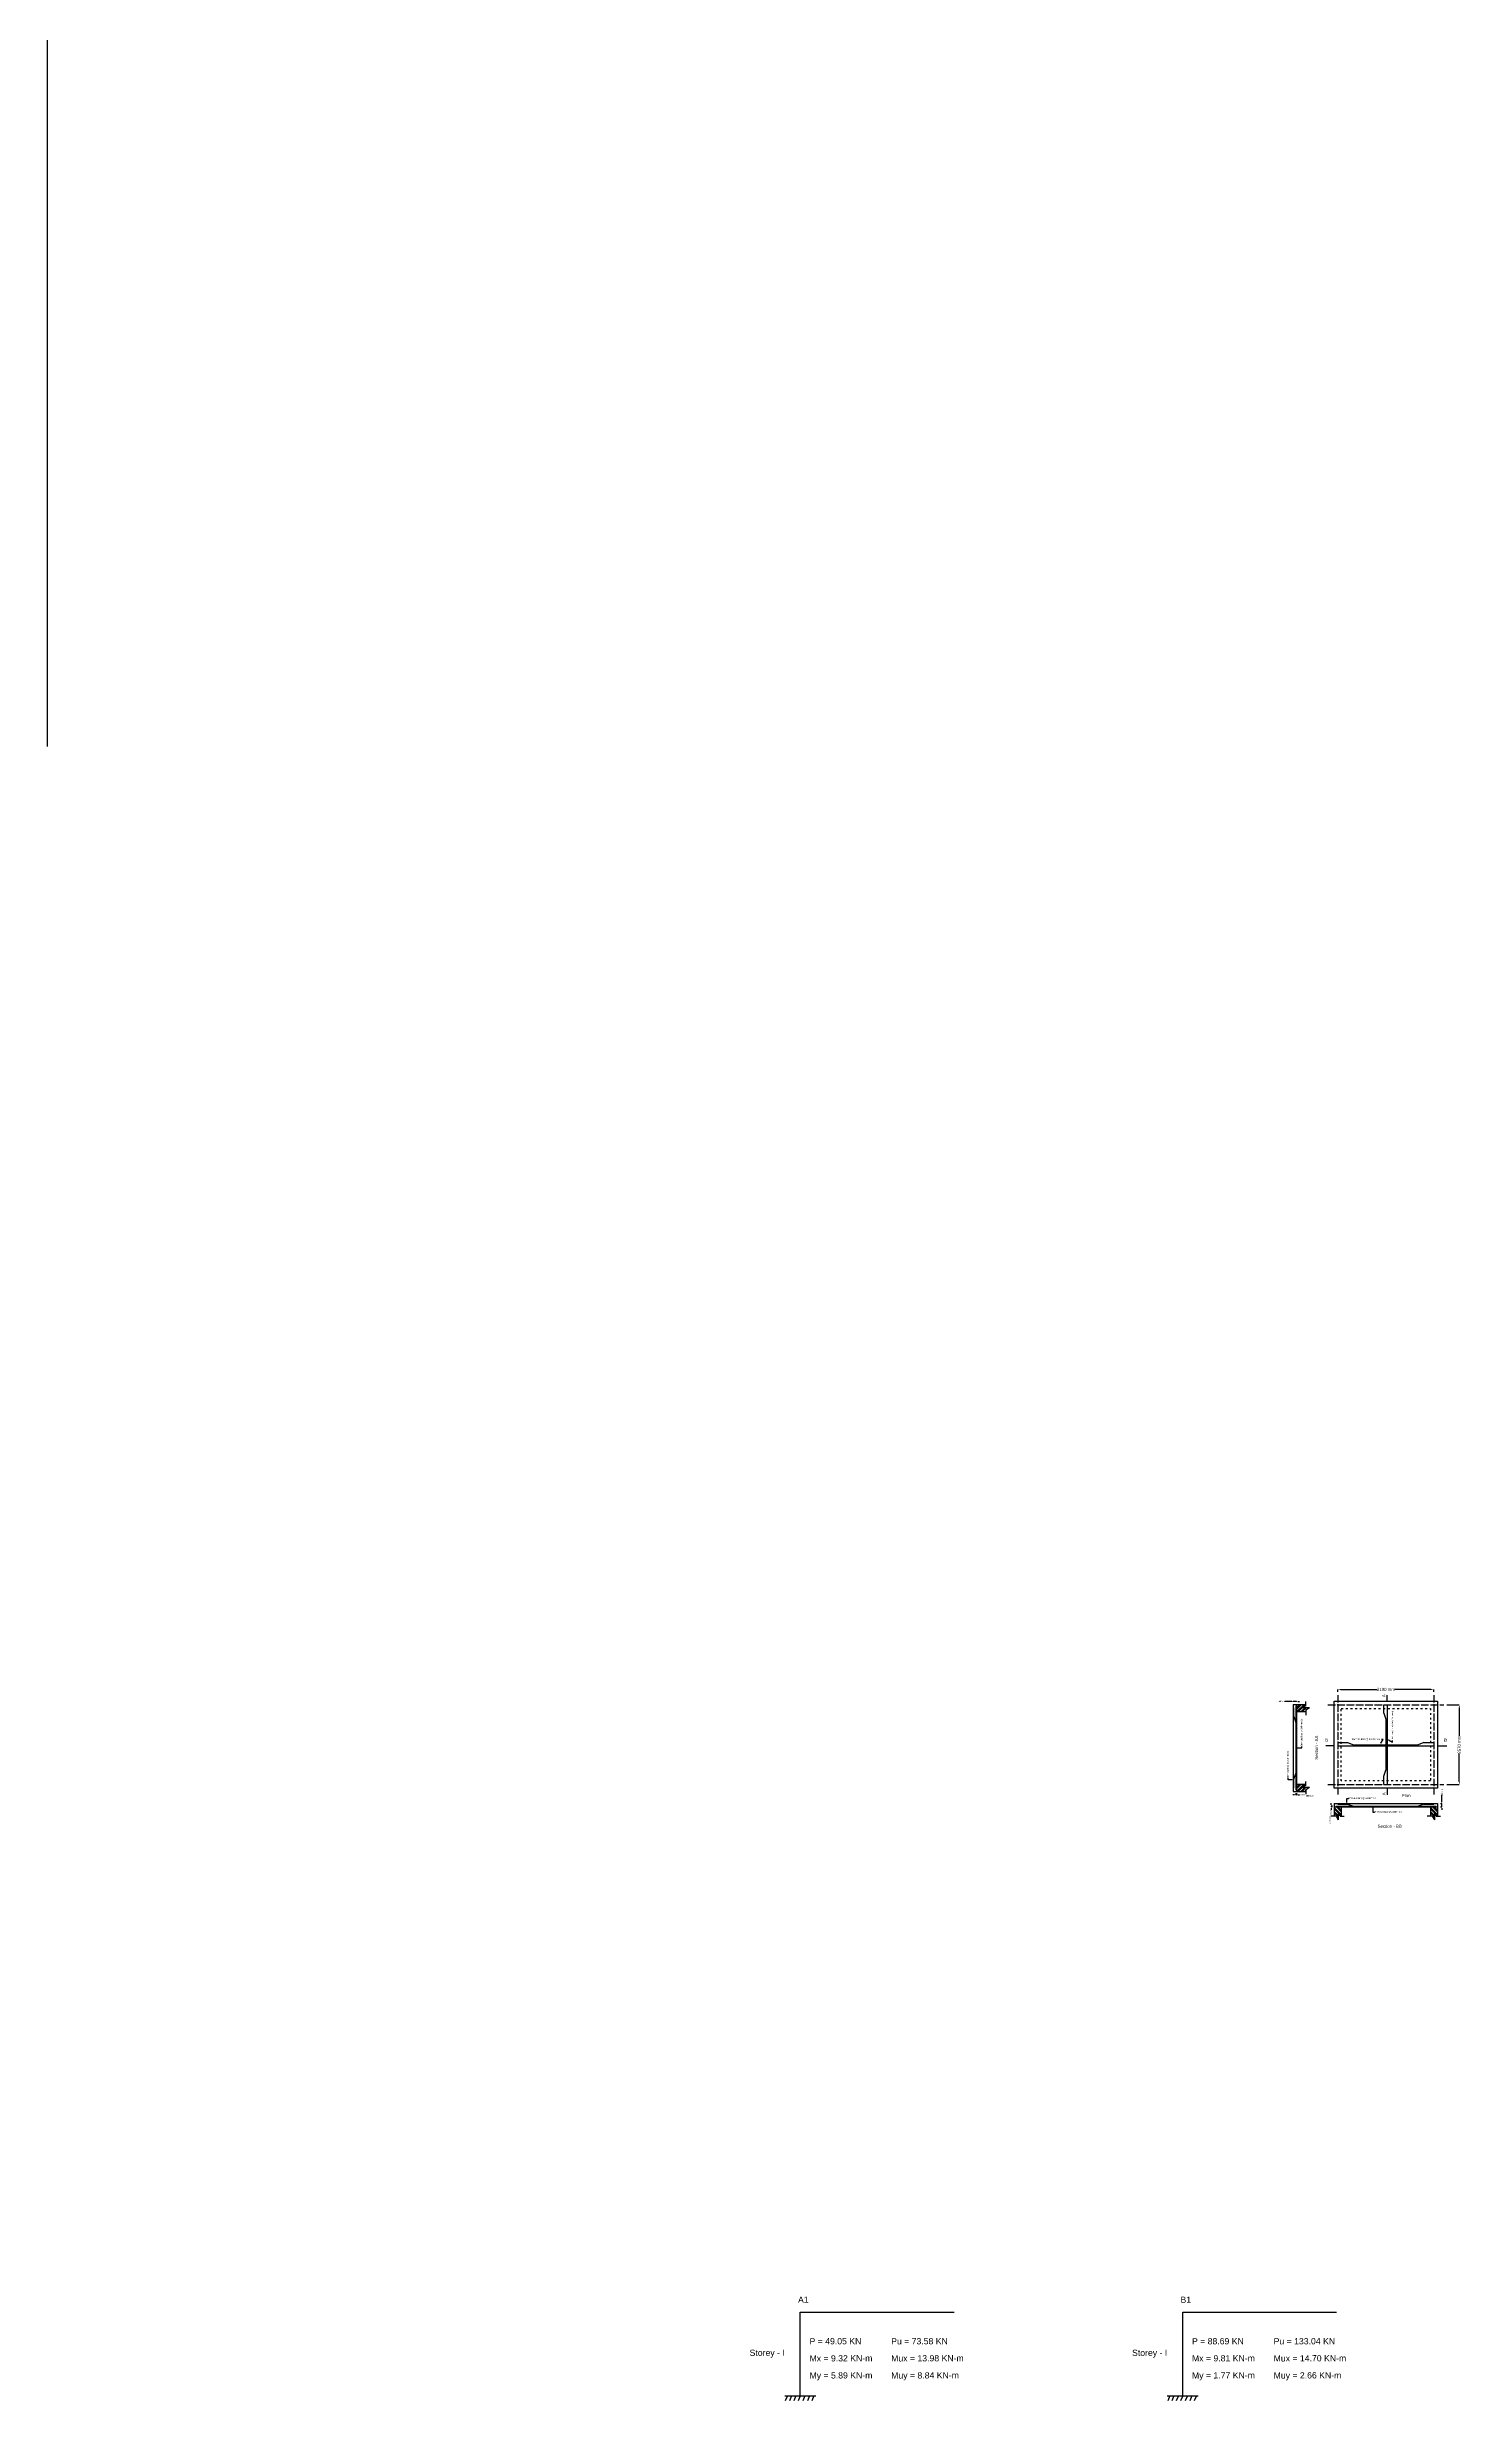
# Model space of a CAD drawing. Header units: millimetres. Extents: x 0 to 1679650, y -107560 to 692040.
# Drawn here: x 280420 to 326059, y 238350 to 314176 of the extents above; entities that cross this region are included whole.
import ezdxf
from ezdxf import colors
from ezdxf.entities.mleader import LeaderData, LeaderLine
from ezdxf.math import Vec2, Vec3

# ---------------------------------------------------------------- set-up
doc = ezdxf.new("R2010")
doc.units = ezdxf.units.MM
doc.linetypes.add('ACAD_ISO03W100', pattern=[30, 12, -18])
doc.linetypes.add('ACAD_ISO04W100', pattern=[30, 24, -3, 0, -3])
doc.styles.get("Standard").update_dxf_attribs({"font": 'arial.ttf'})
doc.dimstyles.new('ISO-25', dxfattribs={"dimtxt": 40, "dimasz": 50, "dimexe": 1.25, "dimexo": 100, "dimtad": 0, "dimdec": 0, "dimtxsty": 'Standard', "dimcen": 2.5, "dimadec": 0, "dimazin": 0, "dimtfac": 1, "dimtdec": 0, "dimtmove": 0, "dimatfit": 3, "dimfxl": 1, "dimarcsym": 0})

# ---------------------------------------------------------------- blocks, each defined once
blk = doc.blocks.new('*D187')
at = {"color": 0, "lineweight": -2, "transparency": 16777216}
for p, q in [((320598, 257876), (320548, 257876)), ((320648, 257926), (320648, 257875)), ((320648, 257876), (320663, 257876)), ((320663, 257926), (320663, 257875)), ((320713, 257876), (320763, 257876))]:
    blk.add_line(p, q, dxfattribs=at)
at = {"color": 0, "transparency": 16777216}
for points in [[(320598, 257884), (320598, 257868), (320648, 257876)], [(320713, 257884), (320713, 257868), (320663, 257876)]]:
    blk.add_solid(points, dxfattribs=at)
at = {"layer": 'Defpoints', "color": 0, "transparency": 16777216}
for p in [(320648, 258026), (320663, 258026), (320663, 257876)]:
    blk.add_point(p, dxfattribs=at)
at = {"color": 0, "lineweight": 30, "transparency": 16777216, "insert": (320845, 257876), "char_height": 40, "attachment_point": 5}
blk.add_mtext('15 mm ', dxfattribs=at)
blk = doc.blocks.new('*D188')
at = {"color": 0, "lineweight": -2, "transparency": 16777216}
for p, q in [((320513, 260886), (320290, 260886)), ((320563, 260886), (320563, 260887)), ((320663, 260886), (320563, 260886)), ((320663, 260886), (320663, 260887)), ((320713, 260886), (320763, 260886))]:
    blk.add_line(p, q, dxfattribs=at)
at = {"color": 0, "transparency": 16777216}
for points in [[(320513, 260894), (320513, 260878), (320563, 260886)], [(320713, 260894), (320713, 260878), (320663, 260886)]]:
    blk.add_solid(points, dxfattribs=at)
at = {"layer": 'Defpoints', "color": 0, "transparency": 16777216}
for p in [(320663, 260886), (320563, 260786), (320663, 260786)]:
    blk.add_point(p, dxfattribs=at)
at = {"color": 0, "lineweight": 30, "transparency": 16777216, "insert": (320193, 260886), "char_height": 40, "attachment_point": 5}
blk.add_mtext('100 mm', dxfattribs=at)
blk = doc.blocks.new('*D189')
at = {"color": 0, "lineweight": -2, "transparency": 16777216}
for p, q in [((321830, 257505), (321779, 257505)), ((321830, 257490), (321779, 257490)), ((321780, 257555), (321780, 257605)), ((321780, 257505), (321780, 257490)), ((321780, 257440), (321780, 257390))]:
    blk.add_line(p, q, dxfattribs=at)
at = {"color": 0, "transparency": 16777216}
for points in [[(321772, 257555), (321788, 257555), (321780, 257505)], [(321772, 257440), (321788, 257440), (321780, 257490)]]:
    blk.add_solid(points, dxfattribs=at)
at = {"layer": 'Defpoints', "color": 0, "transparency": 16777216}
for p in [(321780, 257490), (321930, 257505), (321930, 257490)]:
    blk.add_point(p, dxfattribs=at)
at = {"color": 0, "lineweight": 30, "transparency": 16777216, "insert": (321780, 257309), "char_height": 40, "attachment_point": 5, "rotation": 90}
blk.add_mtext('15 mm ', dxfattribs=at)
blk = doc.blocks.new('*D190')
at = {"color": 0, "lineweight": -2, "transparency": 16777216}
for p, q in [((325350, 257640), (325350, 257863)), ((325300, 257590), (325351, 257590)), ((325300, 257490), (325351, 257490)), ((325350, 257490), (325350, 257590)), ((325350, 257440), (325350, 257390))]:
    blk.add_line(p, q, dxfattribs=at)
at = {"color": 0, "transparency": 16777216}
for points in [[(325342, 257640), (325358, 257640), (325350, 257590)], [(325342, 257440), (325358, 257440), (325350, 257490)]]:
    blk.add_solid(points, dxfattribs=at)
at = {"layer": 'Defpoints', "color": 0, "transparency": 16777216}
for p in [(325200, 257590), (325200, 257490), (325350, 257490)]:
    blk.add_point(p, dxfattribs=at)
at = {"color": 0, "lineweight": 30, "transparency": 16777216, "insert": (325350, 257960), "char_height": 40, "attachment_point": 5, "rotation": 90}
blk.add_mtext('100 mm', dxfattribs=at)
blk = doc.blocks.new('*D191')
at = {"color": 0, "lineweight": -2, "transparency": 16777216}
for p, q in [((321995, 261190), (321995, 261271)), ((322095, 261270), (323261, 261270)), ((324995, 261270), (323829, 261270)), ((325095, 261190), (325095, 261271))]:
    blk.add_line(p, q, dxfattribs=at)
at = {"color": 0, "transparency": 16777216}
for points in [[(322095, 261287), (322095, 261253), (321995, 261270)], [(324995, 261287), (324995, 261253), (325095, 261270)]]:
    blk.add_solid(points, dxfattribs=at)
at = {"layer": 'Defpoints', "color": 0, "transparency": 16777216}
for p in [(321995, 261090), (325095, 261270), (325095, 261090)]:
    blk.add_point(p, dxfattribs=at)
at = {"color": 0, "lineweight": 30, "transparency": 16777216, "insert": (323545, 261270), "char_height": 100, "attachment_point": 5}
blk.add_mtext('3100 mm', dxfattribs=at)
blk = doc.blocks.new('*D192')
at = {"color": 0, "lineweight": -2, "transparency": 16777216}
for p, q in [((325510, 260775), (325911, 260775)), ((325910, 260675), (325910, 259775)), ((325910, 258305), (325910, 259205)), ((325510, 258205), (325911, 258205))]:
    blk.add_line(p, q, dxfattribs=at)
at = {"color": 0, "transparency": 16777216}
for points in [[(325893, 260675), (325927, 260675), (325910, 260775)], [(325893, 258305), (325927, 258305), (325910, 258205)]]:
    blk.add_solid(points, dxfattribs=at)
at = {"layer": 'Defpoints', "color": 0, "transparency": 16777216}
for p in [(325410, 260775), (325410, 258205), (325910, 258205)]:
    blk.add_point(p, dxfattribs=at)
at = {"color": 0, "lineweight": 30, "transparency": 16777216, "insert": (325910, 259490), "char_height": 100, "attachment_point": 5, "rotation": 90}
blk.add_mtext('2570 mm', dxfattribs=at)

msp = doc.modelspace()

# ---------------------------------------------------------------- hatches: boundary and pattern name
at = {"lineweight": 30}
h = msp.add_hatch(color=256, dxfattribs=at)
h.dxf.hatch_style = 1
h.paths.add_polyline_path([(320595.3, 260636, 1), (320575.3, 260636, 1)])
h = msp.add_hatch(color=256, dxfattribs=at)
h.dxf.hatch_style = 1
h.paths.add_polyline_path([(320595.3, 260426, 1), (320575.3, 260426, 1)])
h = msp.add_hatch(color=256, dxfattribs=at)
h.dxf.hatch_style = 1
h.paths.add_polyline_path([(320650.3, 260586, 1), (320630.3, 260586, 1)])
h = msp.add_hatch(color=256, dxfattribs=at)
h.dxf.hatch_style = 1
h.paths.add_polyline_path([(320650.3, 260346, 1), (320630.3, 260346, 1)])
h = msp.add_hatch(color=256, dxfattribs=at)
h.dxf.hatch_style = 1
h.paths.add_polyline_path([(320650.3, 260106, 1), (320630.3, 260106, 1)])
h = msp.add_hatch(dxfattribs=at)
h.set_pattern_fill('ANSI32', color=256, scale=10)
h.set_pattern_definition([(45, (-1676.54, 2586), (-67.35192, 67.35192), []), (45, (-1631.64, 2586), (-67.35192, 67.35192), [])])
h.paths.add_polyline_path([(320663.5, 260556), (320963.5, 260556), (320963.5, 260616), (321083.5, 260686), (320853.5, 260686), (320963.5, 260746), (320963.5, 260786), (320663.5, 260786)])
h.paths.add_polyline_path([(320663.5, 257986), (320963.5, 257986), (320963.5, 258046), (321083.5, 258116), (320853.5, 258116), (320963.5, 258176), (320963.5, 258216), (320663.5, 258216)])
h = msp.add_hatch(color=256, dxfattribs=at)
h.dxf.hatch_style = 1
h.paths.add_polyline_path([(320650.3, 259866, 1), (320630.3, 259866, 1)])
h = msp.add_hatch(color=256, dxfattribs=at)
h.dxf.hatch_style = 1
h.paths.add_polyline_path([(320650.3, 259626, 1), (320630.3, 259626, 1)])
h = msp.add_hatch(color=256, dxfattribs=at)
h.dxf.hatch_style = 1
h.paths.add_polyline_path([(320650.3, 259386, 1), (320630.3, 259386, 1)])
h = msp.add_hatch(color=256, dxfattribs=at)
h.dxf.hatch_style = 1
h.paths.add_polyline_path([(320650.3, 259146, 1), (320630.3, 259146, 1)])
h = msp.add_hatch(color=256, dxfattribs=at)
h.dxf.hatch_style = 1
h.paths.add_polyline_path([(320650.3, 258906, 1), (320630.3, 258906, 1)])
h = msp.add_hatch(color=256, dxfattribs=at)
h.dxf.hatch_style = 1
h.paths.add_polyline_path([(320650.3, 258666, 1), (320630.3, 258666, 1)])
h = msp.add_hatch(color=256, dxfattribs=at)
h.dxf.hatch_style = 1
h.paths.add_polyline_path([(320595.3, 258356, 1), (320575.3, 258356, 1)])
h = msp.add_hatch(color=256, dxfattribs=at)
h.dxf.hatch_style = 1
h.paths.add_polyline_path([(320595.3, 258146, 1), (320575.3, 258146, 1)])
h = msp.add_hatch(color=256, dxfattribs=at)
h.dxf.hatch_style = 1
h.paths.add_polyline_path([(320650.3, 258426, 1), (320630.3, 258426, 1)])
h = msp.add_hatch(color=256, dxfattribs=at)
h.dxf.hatch_style = 1
h.paths.add_polyline_path([(320650.3, 258186, 1), (320630.3, 258186, 1)])
h = msp.add_hatch(dxfattribs=at)
h.set_pattern_fill('ANSI32', color=256, scale=10, angle=-90)
h.set_pattern_definition([(315, (63910, 579830), (67.35192, 67.35192), []), (315, (63910, 579785.1), (67.35192, 67.35192), [])])
h.paths.add_polyline_path([(321880, 257490), (321880, 257190), (321940, 257190), (322010, 257070), (322010, 257300), (322070, 257190), (322110, 257190), (322110, 257490)])
h = msp.add_hatch(color=256, dxfattribs=at)
h.dxf.hatch_style = 1
h.paths.add_polyline_path([(322050, 257558.2, 1), (322050, 257578.2, 1)])
h = msp.add_hatch(color=256, dxfattribs=at)
h.dxf.hatch_style = 1
h.paths.add_polyline_path([(322080, 257503.2, 1), (322080, 257523.2, 1)])
h = msp.add_hatch(color=256, dxfattribs=at)
h.dxf.hatch_style = 1
h.paths.add_polyline_path([(322290, 257558.2, 1), (322290, 257578.2, 1)])
h = msp.add_hatch(color=256, dxfattribs=at)
h.dxf.hatch_style = 1
h.paths.add_polyline_path([(322290, 257503.2, 1), (322290, 257523.2, 1)])
h = msp.add_hatch(color=256, dxfattribs=at)
h.dxf.hatch_style = 1
h.paths.add_polyline_path([(322500, 257503.2, 1), (322500, 257523.2, 1)])
h = msp.add_hatch(color=256, dxfattribs=at)
h.dxf.hatch_style = 1
h.paths.add_polyline_path([(322710, 257503.2, 1), (322710, 257523.2, 1)])
h = msp.add_hatch(color=256, dxfattribs=at)
h.dxf.hatch_style = 1
h.paths.add_polyline_path([(322920, 257503.2, 1), (322920, 257523.2, 1)])
h = msp.add_hatch(color=256, dxfattribs=at)
h.dxf.hatch_style = 1
h.paths.add_polyline_path([(323130, 257503.2, 1), (323130, 257523.2, 1)])
h = msp.add_hatch(color=256, dxfattribs=at)
h.dxf.hatch_style = 1
h.paths.add_polyline_path([(323340, 257503.2, 1), (323340, 257523.2, 1)])
h = msp.add_hatch(color=256, dxfattribs=at)
h.dxf.hatch_style = 1
h.paths.add_polyline_path([(323550, 257503.2, 1), (323550, 257523.2, 1)])
h = msp.add_hatch(color=256, dxfattribs=at)
h.dxf.hatch_style = 1
h.paths.add_polyline_path([(323760, 257503.2, 1), (323760, 257523.2, 1)])
h = msp.add_hatch(color=256, dxfattribs=at)
h.dxf.hatch_style = 1
h.paths.add_polyline_path([(323970, 257503.2, 1), (323970, 257523.2, 1)])
h = msp.add_hatch(color=256, dxfattribs=at)
h.dxf.hatch_style = 1
h.paths.add_polyline_path([(324180, 257503.2, 1), (324180, 257523.2, 1)])
h = msp.add_hatch(color=256, dxfattribs=at)
h.dxf.hatch_style = 1
h.paths.add_polyline_path([(324390, 257503.2, 1), (324390, 257523.2, 1)])
h = msp.add_hatch(color=256, dxfattribs=at)
h.dxf.hatch_style = 1
h.paths.add_polyline_path([(324600, 257503.2, 1), (324600, 257523.2, 1)])
h = msp.add_hatch(color=256, dxfattribs=at)
h.dxf.hatch_style = 1
h.paths.add_polyline_path([(324800, 257558.2, 1), (324800, 257578.2, 1)])
h = msp.add_hatch(color=256, dxfattribs=at)
h.dxf.hatch_style = 1
h.paths.add_polyline_path([(324810, 257503.2, 1), (324810, 257523.2, 1)])
h = msp.add_hatch(dxfattribs=at)
h.set_pattern_fill('ANSI32', color=256, scale=10, angle=-90)
h.set_pattern_definition([(315, (67010, 579830), (67.35192, 67.35192), []), (315, (67010, 579785.1), (67.35192, 67.35192), [])])
h.paths.add_polyline_path([(324980, 257490), (324980, 257190), (325040, 257190), (325110, 257070), (325110, 257300), (325170, 257190), (325210, 257190), (325210, 257490)])
h = msp.add_hatch(color=256, dxfattribs=at)
h.dxf.hatch_style = 1
h.paths.add_polyline_path([(325020, 257503.2, 1), (325020, 257523.2, 1)])
h = msp.add_hatch(color=256, dxfattribs=at)
h.dxf.hatch_style = 1
h.paths.add_polyline_path([(325040, 257558.2, 1), (325040, 257578.2, 1)])

# ---------------------------------------------------------------- linework, layer by layer
for p, q in [((280420, 692040), (280420, 291640)), ((304680, 238510), (304680, 241210)), ((304680, 241210), (309640, 241210)), ((317000, 238510), (317000, 241210)), ((317000, 241210), (321960, 241210)), ((304180, 238510), (305180, 238510)), ((304270, 238510), (304200, 238350)), ((304400, 238510), (304330, 238350)), ((304540, 238510), (304470, 238350)), ((304680, 238510), (304610, 238350)), ((304830, 238510), (304760, 238350)), ((304980, 238510), (304910, 238350)), ((305120, 238510), (305050, 238350)), ((316500, 238510), (317500, 238510)), ((316590, 238510), (316520, 238350)), ((316720, 238510), (316650, 238350)), ((316860, 238510), (316790, 238350)), ((317000, 238510), (316930, 238350)), ((317150, 238510), (317080, 238350)), ((317300, 238510), (317230, 238350)), ((317440, 238510), (317370, 238350))]:
    msp.add_line(p, q)
for p, q in [((320963.5, 260746), (320963.5, 260876)), ((323590, 260890), (323590, 261090)), ((320563.5, 260786), (320563.5, 257986)), ((320563.5, 260786), (320663.5, 260786)), ((320578.5, 260396), (320578.5, 260676)), ((320578.5, 260396), (320648.5, 260206)), ((320648.5, 260746), (320648.5, 258026)), ((320663.5, 260786), (320663.5, 257986)), ((320663.5, 260786), (320963.5, 260786)), ((320663.5, 260556), (320963.5, 260556)), ((320963.5, 260746), (320853.5, 260686)), ((320853.5, 260686), (321083.5, 260686)), ((320963.5, 260616), (321083.5, 260686)), ((320963.5, 260616), (320963.5, 260446)), ((323475, 260500), (323475, 260775)), ((323475, 260500), (323545, 260310)), ((323545, 260310), (323545, 258670)), ((323585, 260775), (323585, 258205)), ((321880, 259450), (321610, 259450)), ((321995, 259560), (322310, 259560)), ((321995, 259450), (325095, 259450)), ((322310, 259560), (322500, 259490)), ((322500, 259490), (324580, 259490)), ((324770, 259560), (324580, 259490)), ((324770, 259560), (325095, 259560)), ((325210, 259450), (325510, 259450)), ((323475, 258480), (323545, 258670)), ((320563.5, 257986), (320663.5, 257986)), ((320578.5, 258376), (320648.5, 258566)), ((320578.5, 258096), (320578.5, 258376)), ((320663.5, 258216), (320963.5, 258216)), ((320663.5, 257986), (320963.5, 257986)), ((320963.5, 258176), (320853.5, 258116)), ((320853.5, 258116), (321083.5, 258116)), ((320963.5, 258176), (320963.5, 258306)), ((320963.5, 258046), (321083.5, 258116)), ((320963.5, 258046), (320963.5, 257896)), ((323475, 258205), (323475, 258480)), ((323590, 258090), (323590, 257870)), ((321940, 257190), (321770, 257190)), ((321880, 257590), (325210, 257590)), ((321880, 257590), (321880, 257490)), ((321880, 257490), (325210, 257490)), ((321880, 257490), (321880, 257190)), ((321930, 257505), (325160, 257505)), ((321940, 257190), (322010, 257070)), ((322000, 257575), (322310, 257575)), ((322010, 257300), (322010, 257070)), ((322070, 257190), (322010, 257300)), ((322070, 257190), (322200, 257190)), ((322110, 257490), (322110, 257190)), ((322310, 257575), (322500, 257505)), ((324770, 257575), (324580, 257505)), ((324770, 257575), (325090, 257575)), ((325040, 257190), (324870, 257190)), ((324980, 257490), (324980, 257190)), ((325040, 257190), (325110, 257070)), ((325110, 257300), (325110, 257070)), ((325170, 257190), (325110, 257300)), ((325170, 257190), (325300, 257190)), ((325210, 257590), (325210, 257490)), ((325210, 257490), (325210, 257190))]:
    msp.add_line(p, q, dxfattribs=at)
at = {"linetype": 'ACAD_ISO04W100', "lineweight": 30, "ltscale": 10}
for p, q in [((321995, 261090), (321995, 257890)), ((325095, 261090), (325095, 257890)), ((321680, 260775), (325410, 260775)), ((321680, 258205), (325410, 258205))]:
    msp.add_line(p, q, dxfattribs=at)
at = {"lineweight": 30}
msp.add_lwpolyline([(325210, 260890), (325210, 258090), (321880, 258090), (321880, 260890)], close=True, dxfattribs=at)
at = {"linetype": 'ACAD_ISO03W100', "lineweight": 30, "ltscale": 5}
msp.add_lwpolyline([(324980, 260660), (324980, 258320), (322110, 258320), (322110, 260660)], close=True, dxfattribs=at)

# ---------------------------------------------------------------- texts
at = {"lineweight": 30}
for s, height, rotation, p in [('A', 100, 90.175557, (323530, 261020)), ('Section - AA', 100, 90.175557, (321363.5, 259006)), ('B', 100, 0.175557, (321590, 259590)), ('B', 100, 0.175557, (325420, 259590)), ('COVER', 50, 180.175557, (321213.5, 257866)), ('A', 100, 90.175557, (323530, 257860)), ('Plan', 100, 0.175557, (324060, 257800)), ('COVER', 50, 90.175557, (321770, 256940)), ('Section - BB', 100, 0.175557, (323280, 256810))]:
    msp.add_text(s, height=height, rotation=rotation, dxfattribs=at).set_placement(p)
for s, p in [('A1', (304610, 241510)), ('B1', (316930, 241510)), ('P = 49.05 KN', (304980, 240170)), ('Pu = 73.58 KN', (307610, 240170)), ('P = 88.69 KN', (317300, 240170)), ('Pu = 133.04 KN', (319930, 240170)), ('Storey - I', (303050, 239800)), ('Mx = 9.32 KN-m', (304980, 239620)), ('Mux = 13.98 KN-m', (307610, 239620)), ('Storey - I', (315370, 239800)), ('Mx = 9.81 KN-m', (317300, 239620)), ('Mux = 14.70 KN-m', (319930, 239620)), ('My = 5.89 KN-m', (304980, 239070)), ('Muy = 8.84 KN-m', (307610, 239070)), ('My = 1.77 KN-m', (317300, 239070)), ('Muy = 2.66 KN-m', (319930, 239070))]:
    msp.add_text(s, height=200, rotation=0.175557).set_placement(p)

# ---------------------------------------------------------------- dimensions: what is measured, and where the dimension line sits
for base, p1, p2, angle, picture, middle in [((320663.5, 260886), (320563.5, 260786), (320663.5, 260786), 180, '*D188', (320193.5, 260886)), ((325350, 257490), (325200, 257590), (325200, 257490), 90, '*D190', (325350, 257960))]:
    dim = msp.add_linear_dim(base=base, p1=p1, p2=p2, angle=angle, text='<> mm', dimstyle='ISO-25', dxfattribs=at)
    dim.commit()
    dim.dimension.update_dxf_attribs({"geometry": picture, "text_midpoint": middle, "dimtype": 160})
dim = msp.add_linear_dim(base=(325095, 261270), p1=(321995, 261090), p2=(325095, 261090), text='<> mm', dimstyle='ISO-25', override={"dimtxt": 100, "dimasz": 100}, dxfattribs=at)
dim.commit()
dim.dimension.update_dxf_attribs({"geometry": '*D191', "text_midpoint": (323545, 261270)})
dim = msp.add_linear_dim(base=(325910, 258205), p1=(325410, 260775), p2=(325410, 258205), angle=90, text='<> mm', dimstyle='ISO-25', override={"dimtxt": 100, "dimasz": 100}, dxfattribs=at)
dim.commit()
dim.dimension.update_dxf_attribs({"geometry": '*D192', "text_midpoint": (325910, 259490)})
for base, p1, p2, angle, picture, middle in [((320663.5, 257876), (320648.5, 258026), (320663.5, 258026), 180, '*D187', (320844.6, 257876)), ((321780, 257490), (321930, 257505), (321930, 257490), 90, '*D189', (321780, 257308.8))]:
    dim = msp.add_linear_dim(base=base, p1=p1, p2=p2, angle=angle, text='<> mm ', dimstyle='ISO-25', dxfattribs=at)
    dim.commit()
    dim.dimension.update_dxf_attribs({"geometry": picture, "text_midpoint": middle})

# ---------------------------------------------------------------- leaders
ml = msp.add_multileader_mtext('Standard', dxfattribs=at)
ml.set_content('8mm dia Bars @ 240mm c/c  ', color=256)
ml.set_leader_properties()
ml.build(insert=Vec2(0, 0))
ml.multileader.update_dxf_attribs({"dogleg_length": 50, "arrow_head_size": 50})
ctx = ml.context
ctx.base_point, ctx.char_height, ctx.arrow_head_size, ctx.plane_origin, ctx.plane_x_axis, ctx.plane_y_axis = Vec3(320833.5, 259436), 50, 50, Vec3(320648.5, 259386), Vec3(0, 1), Vec3(-1, 0)
notes = []
notes.append((ctx, [(0, (1, 1, 0), (320833.5, 259386), (0, 1), 50, [(0, [(320648.5, 259386)], 0, [])])]))
ctx.mtext.insert, ctx.mtext.text_direction, ctx.mtext.rotation, ctx.mtext.flow_direction = Vec3(320801.1, 259438), Vec3(0, 1), 1.5707963, 5
ml = msp.add_multileader_mtext('Standard', dxfattribs=at)
ml.set_content('8mm dia Bars @ 210 mm c/c', color=256)
ml.set_leader_properties()
ml.build(insert=Vec2(0, 0))
ml.multileader.update_dxf_attribs({"text_left_attachment_type": 0, "dogleg_length": 50, "arrow_head_size": 50})
ctx = ml.context
ctx.base_point, ctx.char_height, ctx.arrow_head_size, ctx.landing_gap_size, ctx.plane_origin, ctx.plane_x_axis, ctx.plane_y_axis = Vec3(323787.3, 260622.1), 50, 50, 50, Vec3(323585, 259670), Vec3(0, -1), Vec3(1, 0)
ctx.left_attachment, ctx.text_align_type = 0, 2
notes.append((ctx, [(0, (1, 1, 0), (323755, 259574), (0, 1), 50, [(0, [(323585, 259670)], 0, [])])]))
ctx.mtext.insert, ctx.mtext.text_direction, ctx.mtext.rotation, ctx.mtext.alignment, ctx.mtext.flow_direction = Vec3(323787.3, 259674), Vec3(0, -1), 4.712389, 3, 5
ml = msp.add_multileader_mtext('Standard', dxfattribs=at)
ml.set_content('8mm dia Bars @ 210 mm c/c', color=256)
ml.set_leader_properties()
ml.build(insert=Vec2(0, 0))
ml.multileader.update_dxf_attribs({"text_left_attachment_type": 0, "dogleg_length": 50, "arrow_head_size": 50})
ctx = ml.context
ctx.base_point, ctx.char_height, ctx.arrow_head_size, ctx.landing_gap_size, ctx.plane_origin = Vec3(322407.9, 259692.3), 50, 50, 50, Vec3(323360, 259490)
ctx.left_attachment, ctx.text_align_type = 0, 2
notes.append((ctx, [(0, (1, 1, 0), (323456, 259660), (-1, 0), 50, [(0, [(323360, 259490)], 0, [])])]))
ctx.mtext.insert, ctx.mtext.alignment, ctx.mtext.flow_direction = Vec3(323356, 259692.3), 3, 5
ml = msp.add_multileader_mtext('Standard', dxfattribs=at)
ml.set_content('8mm dia Bars @ 210mm c/c  ', color=256)
ml.set_leader_properties()
ml.build(insert=Vec2(0, 0))
ml.multileader.update_dxf_attribs({"dogleg_length": 50, "arrow_head_size": 50})
ctx = ml.context
ctx.base_point, ctx.char_height, ctx.arrow_head_size, ctx.plane_origin, ctx.plane_x_axis, ctx.plane_y_axis = Vec3(320393.5, 258406), 50, 50, Vec3(320578.5, 258356), Vec3(0, 1), Vec3(-1, 0)
notes.append((ctx, [(0, (1, 1, 0), (320393.5, 258356), (0, 1), 50, [(0, [(320578.5, 258356)], 0, [])])]))
ctx.mtext.insert, ctx.mtext.text_direction, ctx.mtext.rotation, ctx.mtext.flow_direction = Vec3(320361.1, 258408), Vec3(0, 1), 1.5707963, 5
ml = msp.add_multileader_mtext('Standard', dxfattribs=at)
ml.set_content('8mm dia Bars @ 240mm c/c  ', color=256)
ml.set_leader_properties()
ml.build(insert=Vec2(0, 0))
ml.multileader.update_dxf_attribs({"dogleg_length": 50, "arrow_head_size": 50})
ctx = ml.context
ctx.base_point, ctx.char_height, ctx.arrow_head_size, ctx.plane_origin = Vec3(322340, 257760), 50, 50, Vec3(322290, 257575)
notes.append((ctx, [(0, (1, 1, 0), (322290, 257760), (1, 0), 50, [(0, [(322290, 257575)], 0, [])])]))
ctx.mtext.insert, ctx.mtext.flow_direction = Vec3(322342, 257792.3), 5
ml = msp.add_multileader_mtext('Standard', dxfattribs=at)
ml.set_content('8mm dia Bars @ 210mm c/c  ', color=256)
ml.set_leader_properties()
ml.build(insert=Vec2(0, 0))
ml.multileader.update_dxf_attribs({"dogleg_length": 50, "arrow_head_size": 50})
ctx = ml.context
ctx.base_point, ctx.char_height, ctx.arrow_head_size, ctx.plane_origin = Vec3(323180, 257320), 50, 50, Vec3(323130, 257505)
notes.append((ctx, [(0, (1, 1, 0), (323130, 257320), (1, 0), 50, [(0, [(323130, 257505)], 0, [])])]))
ctx.mtext.insert, ctx.mtext.flow_direction = Vec3(323182, 257352.3), 5
for ctx, leaders in notes:
    for number, flags, end, landing, length, lines in leaders:
        leader = LeaderData()
        leader.index, (leader.has_last_leader_line, leader.has_dogleg_vector, leader.attachment_direction) = number, flags
        leader.last_leader_point, leader.dogleg_vector, leader.dogleg_length = Vec3(end), Vec3(landing), length
        for number, points, colour, breaks in lines:
            line = LeaderLine()
            line.index, line.vertices, line.color, line.breaks = number, Vec3.list(points), colors.encode_raw_color(colour), breaks
            leader.lines.append(line)
        ctx.leaders.append(leader)

doc.saveas('drawing.dxf')
